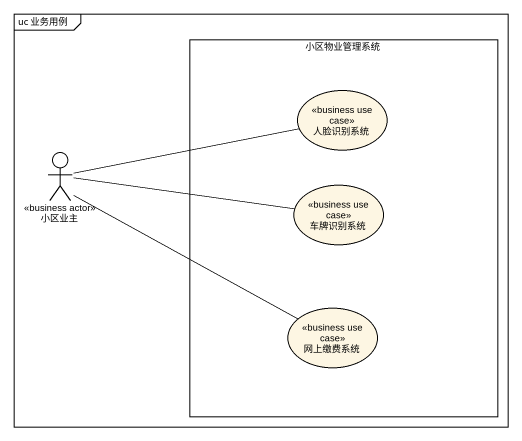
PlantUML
@startuml
mainframe uc 业务用例
rectangle 小区物业管理系统 {
  usecase 人脸识别系统 <<business use case>>
  usecase 车牌识别系统 <<business use case>>
  usecase 网上缴费系统 <<business use case>>
}
actor 小区业主 <<business actor>>
小区业主 -right- 人脸识别系统
小区业主 -right- 车牌识别系统
小区业主 -right- 网上缴费系统
@enduml
